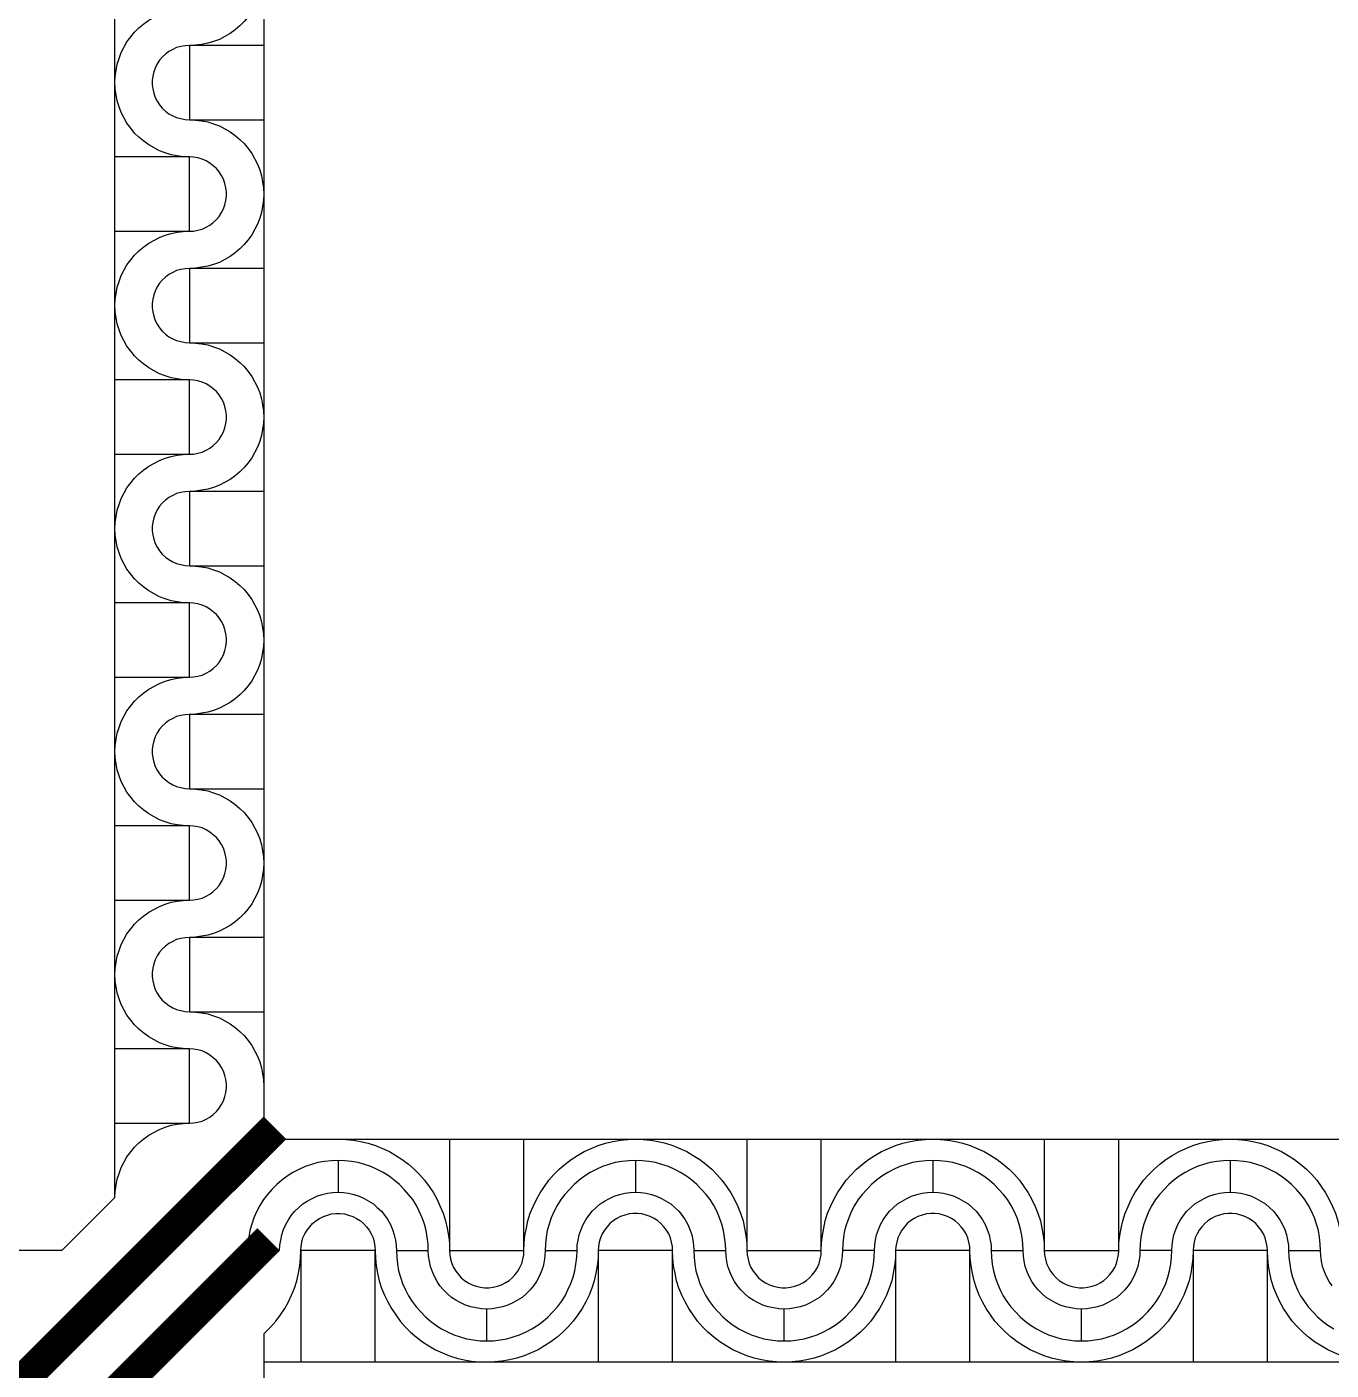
# Model space of a CAD drawing. Extents: x 190.8 to 267.1, y 124 to 174.8.
# Drawn here: x 224.322 to 225.55, y 134.968 to 136.233 of the extents above; entities that cross this region are included whole.
import ezdxf

# ---------------------------------------------------------------- set-up
doc = ezdxf.new("R2010")
doc.units = 0
doc.header["$MEASUREMENT"] = 0

msp = doc.modelspace()

# ---------------------------------------------------------------- linework, layer by layer
for p, q in [((224.5446, 137.2023), (224.5446, 135.1856)), ((224.5446, 135.1856), (226.6713, 135.1856)), ((224.5446, 135.0023), (224.5446, 132.9856))]:
    msp.add_line(p, q)
for points in [[(224.3546, 135.0806), (224.4046, 135.1306), (224.4046, 137.2306), (224.3546, 137.2806)], [(224.5446, 136.2856), (224.5444, 136.2798), (224.5436, 136.2741), (224.5426, 136.2683), (224.5409, 136.2628), (224.5389, 136.2573), (224.5334, 136.2473), (224.5299, 136.2426), (224.5261, 136.2381), (224.5221, 136.2341), (224.5176, 136.2303), (224.5129, 136.2268), (224.5029, 136.2213), (224.4974, 136.2193), (224.4919, 136.2176), (224.4861, 136.2166), (224.4804, 136.2158), (224.4746, 136.2156)], [(224.4046, 136.1806), (224.4049, 136.1863), (224.4056, 136.1921), (224.4066, 136.1978), (224.4084, 136.2033), (224.4104, 136.2088), (224.4159, 136.2188), (224.4194, 136.2236), (224.4231, 136.2281), (224.4271, 136.2321), (224.4316, 136.2358), (224.4364, 136.2393), (224.4464, 136.2448), (224.4519, 136.2468), (224.4574, 136.2486), (224.4631, 136.2496), (224.4689, 136.2503), (224.4746, 136.2506)], [(224.4746, 136.2156), (224.4706, 136.2153), (224.4666, 136.2146), (224.4626, 136.2136), (224.4589, 136.2118), (224.4554, 136.2098), (224.4521, 136.2073), (224.4491, 136.2046), (224.4466, 136.2016), (224.4444, 136.1981), (224.4424, 136.1943), (224.4411, 136.1906), (224.4401, 136.1866), (224.4396, 136.1826), (224.4396, 136.1786), (224.4401, 136.1746), (224.4411, 136.1706), (224.4424, 136.1666), (224.4444, 136.1631), (224.4466, 136.1596), (224.4491, 136.1566), (224.4521, 136.1538), (224.4554, 136.1513), (224.4589, 136.1493), (224.4626, 136.1476), (224.4666, 136.1466), (224.4706, 136.1458), (224.4746, 136.1456)], [(224.5446, 136.2156), (224.4746, 136.2156), (224.4746, 136.1456), (224.5446, 136.1456)], [(224.4746, 136.1106), (224.4689, 136.1108), (224.4631, 136.1116), (224.4574, 136.1126), (224.4519, 136.1143), (224.4464, 136.1163), (224.4364, 136.1218), (224.4316, 136.1253), (224.4271, 136.1291), (224.4231, 136.1331), (224.4194, 136.1376), (224.4159, 136.1423), (224.4104, 136.1523), (224.4084, 136.1578), (224.4066, 136.1633), (224.4056, 136.1691), (224.4049, 136.1748), (224.4046, 136.1806)], [(224.4746, 136.1456), (224.4804, 136.1453), (224.4861, 136.1446), (224.4919, 136.1436), (224.4974, 136.1418), (224.5029, 136.1398), (224.5129, 136.1343), (224.5176, 136.1308), (224.5221, 136.1271), (224.5261, 136.1231), (224.5299, 136.1186), (224.5334, 136.1138), (224.5389, 136.1038), (224.5409, 136.0983), (224.5426, 136.0928), (224.5436, 136.0871), (224.5444, 136.0813), (224.5446, 136.0756)], [(224.4046, 136.0406), (224.4746, 136.0406), (224.4746, 136.1106), (224.4046, 136.1106)], [(224.4746, 136.0406), (224.4786, 136.0408), (224.4826, 136.0416), (224.4866, 136.0426), (224.4904, 136.0443), (224.4939, 136.0463), (224.4971, 136.0488), (224.5001, 136.0516), (224.5026, 136.0546), (224.5049, 136.0581), (224.5069, 136.0618), (224.5081, 136.0656), (224.5091, 136.0696), (224.5096, 136.0736), (224.5096, 136.0776), (224.5091, 136.0816), (224.5081, 136.0856), (224.5069, 136.0896), (224.5049, 136.0931), (224.5026, 136.0966), (224.5001, 136.0996), (224.4971, 136.1023), (224.4939, 136.1048), (224.4904, 136.1068), (224.4866, 136.1086), (224.4826, 136.1096), (224.4786, 136.1103), (224.4746, 136.1106)], [(224.5446, 136.0756), (224.5444, 136.0698), (224.5436, 136.0641), (224.5426, 136.0583), (224.5409, 136.0528), (224.5389, 136.0473), (224.5334, 136.0373), (224.5299, 136.0326), (224.5261, 136.0281), (224.5221, 136.0241), (224.5176, 136.0203), (224.5129, 136.0168), (224.5029, 136.0113), (224.4974, 136.0093), (224.4919, 136.0076), (224.4861, 136.0066), (224.4804, 136.0058), (224.4746, 136.0056)], [(224.4046, 135.9706), (224.4049, 135.9763), (224.4056, 135.9821), (224.4066, 135.9878), (224.4084, 135.9933), (224.4104, 135.9988), (224.4159, 136.0088), (224.4194, 136.0136), (224.4231, 136.0181), (224.4271, 136.0221), (224.4316, 136.0258), (224.4364, 136.0293), (224.4464, 136.0348), (224.4519, 136.0368), (224.4574, 136.0386), (224.4631, 136.0396), (224.4689, 136.0403), (224.4746, 136.0406)], [(224.4746, 136.0056), (224.4706, 136.0053), (224.4666, 136.0046), (224.4626, 136.0036), (224.4589, 136.0018), (224.4554, 135.9998), (224.4521, 135.9973), (224.4491, 135.9946), (224.4466, 135.9916), (224.4444, 135.9881), (224.4424, 135.9843), (224.4411, 135.9806), (224.4401, 135.9766), (224.4396, 135.9726), (224.4396, 135.9686), (224.4401, 135.9646), (224.4411, 135.9606), (224.4424, 135.9566), (224.4444, 135.9531), (224.4466, 135.9496), (224.4491, 135.9466), (224.4521, 135.9438), (224.4554, 135.9413), (224.4589, 135.9393), (224.4626, 135.9376), (224.4666, 135.9366), (224.4706, 135.9358), (224.4746, 135.9356)], [(224.5446, 136.0056), (224.4746, 136.0056), (224.4746, 135.9356), (224.5446, 135.9356)], [(224.4746, 135.9006), (224.4689, 135.9008), (224.4631, 135.9016), (224.4574, 135.9026), (224.4519, 135.9043), (224.4464, 135.9063), (224.4364, 135.9118), (224.4316, 135.9153), (224.4271, 135.9191), (224.4231, 135.9231), (224.4194, 135.9276), (224.4159, 135.9323), (224.4104, 135.9423), (224.4084, 135.9478), (224.4066, 135.9533), (224.4056, 135.9591), (224.4049, 135.9648), (224.4046, 135.9706)], [(224.4746, 135.9356), (224.4804, 135.9353), (224.4861, 135.9346), (224.4919, 135.9336), (224.4974, 135.9318), (224.5029, 135.9298), (224.5129, 135.9243), (224.5176, 135.9208), (224.5221, 135.9171), (224.5261, 135.9131), (224.5299, 135.9086), (224.5334, 135.9038), (224.5389, 135.8938), (224.5409, 135.8883), (224.5426, 135.8828), (224.5436, 135.8771), (224.5444, 135.8713), (224.5446, 135.8656)], [(224.4046, 135.8306), (224.4746, 135.8306), (224.4746, 135.9006), (224.4046, 135.9006)], [(224.4746, 135.8306), (224.4786, 135.8308), (224.4826, 135.8316), (224.4866, 135.8326), (224.4904, 135.8343), (224.4939, 135.8363), (224.4971, 135.8388), (224.5001, 135.8416), (224.5026, 135.8446), (224.5049, 135.8481), (224.5069, 135.8518), (224.5081, 135.8556), (224.5091, 135.8596), (224.5096, 135.8636), (224.5096, 135.8676), (224.5091, 135.8716), (224.5081, 135.8756), (224.5069, 135.8796), (224.5049, 135.8831), (224.5026, 135.8866), (224.5001, 135.8896), (224.4971, 135.8923), (224.4939, 135.8948), (224.4904, 135.8968), (224.4866, 135.8986), (224.4826, 135.8996), (224.4786, 135.9003), (224.4746, 135.9006)], [(224.5446, 135.8656), (224.5444, 135.8598), (224.5436, 135.8541), (224.5426, 135.8483), (224.5409, 135.8428), (224.5389, 135.8373), (224.5334, 135.8273), (224.5299, 135.8226), (224.5261, 135.8181), (224.5221, 135.8141), (224.5176, 135.8103), (224.5129, 135.8068), (224.5029, 135.8013), (224.4974, 135.7993), (224.4919, 135.7976), (224.4861, 135.7966), (224.4804, 135.7958), (224.4746, 135.7956)], [(224.4046, 135.7606), (224.4049, 135.7663), (224.4056, 135.7721), (224.4066, 135.7778), (224.4084, 135.7833), (224.4104, 135.7888), (224.4159, 135.7988), (224.4194, 135.8036), (224.4231, 135.8081), (224.4271, 135.8121), (224.4316, 135.8158), (224.4364, 135.8193), (224.4464, 135.8248), (224.4519, 135.8268), (224.4574, 135.8286), (224.4631, 135.8296), (224.4689, 135.8303), (224.4746, 135.8306)], [(224.4746, 135.7956), (224.4706, 135.7953), (224.4666, 135.7946), (224.4626, 135.7936), (224.4589, 135.7918), (224.4554, 135.7898), (224.4521, 135.7873), (224.4491, 135.7846), (224.4466, 135.7816), (224.4444, 135.7781), (224.4424, 135.7743), (224.4411, 135.7706), (224.4401, 135.7666), (224.4396, 135.7626), (224.4396, 135.7586), (224.4401, 135.7546), (224.4411, 135.7506), (224.4424, 135.7466), (224.4444, 135.7431), (224.4466, 135.7396), (224.4491, 135.7366), (224.4521, 135.7338), (224.4554, 135.7313), (224.4589, 135.7293), (224.4626, 135.7276), (224.4666, 135.7266), (224.4706, 135.7258), (224.4746, 135.7256)], [(224.5446, 135.7956), (224.4746, 135.7956), (224.4746, 135.7256), (224.5446, 135.7256)], [(224.4746, 135.6906), (224.4689, 135.6908), (224.4631, 135.6916), (224.4574, 135.6926), (224.4519, 135.6943), (224.4464, 135.6963), (224.4364, 135.7018), (224.4316, 135.7053), (224.4271, 135.7091), (224.4231, 135.7131), (224.4194, 135.7176), (224.4159, 135.7223), (224.4104, 135.7323), (224.4084, 135.7378), (224.4066, 135.7433), (224.4056, 135.7491), (224.4049, 135.7548), (224.4046, 135.7606)], [(224.4746, 135.7256), (224.4804, 135.7253), (224.4861, 135.7246), (224.4919, 135.7236), (224.4974, 135.7218), (224.5029, 135.7198), (224.5129, 135.7143), (224.5176, 135.7108), (224.5221, 135.7071), (224.5261, 135.7031), (224.5299, 135.6986), (224.5334, 135.6938), (224.5389, 135.6838), (224.5409, 135.6783), (224.5426, 135.6728), (224.5436, 135.6671), (224.5444, 135.6613), (224.5446, 135.6556)], [(224.4046, 135.6206), (224.4746, 135.6206), (224.4746, 135.6906), (224.4046, 135.6906)], [(224.4746, 135.6206), (224.4786, 135.6208), (224.4826, 135.6216), (224.4866, 135.6226), (224.4904, 135.6243), (224.4939, 135.6263), (224.4971, 135.6288), (224.5001, 135.6316), (224.5026, 135.6346), (224.5049, 135.6381), (224.5069, 135.6418), (224.5081, 135.6456), (224.5091, 135.6496), (224.5096, 135.6536), (224.5096, 135.6576), (224.5091, 135.6616), (224.5081, 135.6656), (224.5069, 135.6696), (224.5049, 135.6731), (224.5026, 135.6766), (224.5001, 135.6796), (224.4971, 135.6823), (224.4939, 135.6848), (224.4904, 135.6868), (224.4866, 135.6886), (224.4826, 135.6896), (224.4786, 135.6903), (224.4746, 135.6906)], [(224.5446, 135.6556), (224.5444, 135.6498), (224.5436, 135.6441), (224.5426, 135.6383), (224.5409, 135.6328), (224.5389, 135.6273), (224.5334, 135.6173), (224.5299, 135.6126), (224.5261, 135.6081), (224.5221, 135.6041), (224.5176, 135.6003), (224.5129, 135.5968), (224.5029, 135.5913), (224.4974, 135.5893), (224.4919, 135.5876), (224.4861, 135.5866), (224.4804, 135.5858), (224.4746, 135.5856)], [(224.4046, 135.5506), (224.4049, 135.5563), (224.4056, 135.5621), (224.4066, 135.5678), (224.4084, 135.5733), (224.4104, 135.5788), (224.4159, 135.5888), (224.4194, 135.5936), (224.4231, 135.5981), (224.4271, 135.6021), (224.4316, 135.6058), (224.4364, 135.6093), (224.4464, 135.6148), (224.4519, 135.6168), (224.4574, 135.6186), (224.4631, 135.6196), (224.4689, 135.6203), (224.4746, 135.6206)], [(224.4746, 135.5856), (224.4706, 135.5853), (224.4666, 135.5846), (224.4626, 135.5836), (224.4589, 135.5818), (224.4554, 135.5798), (224.4521, 135.5773), (224.4491, 135.5746), (224.4466, 135.5716), (224.4444, 135.5681), (224.4424, 135.5643), (224.4411, 135.5606), (224.4401, 135.5566), (224.4396, 135.5526), (224.4396, 135.5486), (224.4401, 135.5446), (224.4411, 135.5406), (224.4424, 135.5366), (224.4444, 135.5331), (224.4466, 135.5296), (224.4491, 135.5266), (224.4521, 135.5238), (224.4554, 135.5213), (224.4589, 135.5193), (224.4626, 135.5176), (224.4666, 135.5166), (224.4706, 135.5158), (224.4746, 135.5156)], [(224.5446, 135.5856), (224.4746, 135.5856), (224.4746, 135.5156), (224.5446, 135.5156)], [(224.4746, 135.4806), (224.4689, 135.4808), (224.4631, 135.4816), (224.4574, 135.4826), (224.4519, 135.4843), (224.4464, 135.4863), (224.4364, 135.4918), (224.4316, 135.4953), (224.4271, 135.4991), (224.4231, 135.5031), (224.4194, 135.5076), (224.4159, 135.5123), (224.4104, 135.5223), (224.4084, 135.5278), (224.4066, 135.5333), (224.4056, 135.5391), (224.4049, 135.5448), (224.4046, 135.5506)], [(224.4746, 135.5156), (224.4804, 135.5153), (224.4861, 135.5146), (224.4919, 135.5136), (224.4974, 135.5118), (224.5029, 135.5098), (224.5129, 135.5043), (224.5176, 135.5008), (224.5221, 135.4971), (224.5261, 135.4931), (224.5299, 135.4886), (224.5334, 135.4838), (224.5389, 135.4738), (224.5409, 135.4683), (224.5426, 135.4628), (224.5436, 135.4571), (224.5444, 135.4513), (224.5446, 135.4456)], [(224.4046, 135.4106), (224.4746, 135.4106), (224.4746, 135.4806), (224.4046, 135.4806)], [(224.4746, 135.4106), (224.4786, 135.4108), (224.4826, 135.4116), (224.4866, 135.4126), (224.4904, 135.4143), (224.4939, 135.4163), (224.4971, 135.4188), (224.5001, 135.4216), (224.5026, 135.4246), (224.5049, 135.4281), (224.5069, 135.4318), (224.5081, 135.4356), (224.5091, 135.4396), (224.5096, 135.4436), (224.5096, 135.4476), (224.5091, 135.4516), (224.5081, 135.4556), (224.5069, 135.4596), (224.5049, 135.4631), (224.5026, 135.4666), (224.5001, 135.4696), (224.4971, 135.4723), (224.4939, 135.4748), (224.4904, 135.4768), (224.4866, 135.4786), (224.4826, 135.4796), (224.4786, 135.4803), (224.4746, 135.4806)], [(224.5446, 135.4456), (224.5444, 135.4398), (224.5436, 135.4341), (224.5426, 135.4283), (224.5409, 135.4228), (224.5389, 135.4173), (224.5334, 135.4073), (224.5299, 135.4026), (224.5261, 135.3981), (224.5221, 135.3941), (224.5176, 135.3903), (224.5129, 135.3868), (224.5029, 135.3813), (224.4974, 135.3793), (224.4919, 135.3776), (224.4861, 135.3766), (224.4804, 135.3758), (224.4746, 135.3756)], [(224.4046, 135.3406), (224.4049, 135.3463), (224.4056, 135.3521), (224.4066, 135.3578), (224.4084, 135.3633), (224.4104, 135.3688), (224.4159, 135.3788), (224.4194, 135.3836), (224.4231, 135.3881), (224.4271, 135.3921), (224.4316, 135.3958), (224.4364, 135.3993), (224.4464, 135.4048), (224.4519, 135.4068), (224.4574, 135.4086), (224.4631, 135.4096), (224.4689, 135.4103), (224.4746, 135.4106)], [(224.4746, 135.3756), (224.4706, 135.3753), (224.4666, 135.3746), (224.4626, 135.3736), (224.4589, 135.3718), (224.4554, 135.3698), (224.4521, 135.3673), (224.4491, 135.3646), (224.4466, 135.3616), (224.4444, 135.3581), (224.4424, 135.3543), (224.4411, 135.3506), (224.4401, 135.3466), (224.4396, 135.3426), (224.4396, 135.3386), (224.4401, 135.3346), (224.4411, 135.3306), (224.4424, 135.3266), (224.4444, 135.3231), (224.4466, 135.3196), (224.4491, 135.3166), (224.4521, 135.3138), (224.4554, 135.3113), (224.4589, 135.3093), (224.4626, 135.3076), (224.4666, 135.3066), (224.4706, 135.3058), (224.4746, 135.3056)], [(224.5446, 135.3756), (224.4746, 135.3756), (224.4746, 135.3056), (224.5446, 135.3056)], [(224.4746, 135.2706), (224.4689, 135.2708), (224.4631, 135.2716), (224.4574, 135.2726), (224.4519, 135.2743), (224.4464, 135.2763), (224.4364, 135.2818), (224.4316, 135.2853), (224.4271, 135.2891), (224.4231, 135.2931), (224.4194, 135.2976), (224.4159, 135.3023), (224.4104, 135.3123), (224.4084, 135.3178), (224.4066, 135.3233), (224.4056, 135.3291), (224.4049, 135.3348), (224.4046, 135.3406)], [(224.4746, 135.3056), (224.4804, 135.3053), (224.4861, 135.3046), (224.4919, 135.3036), (224.4974, 135.3018), (224.5029, 135.2998), (224.5129, 135.2943), (224.5176, 135.2908), (224.5221, 135.2871), (224.5261, 135.2831), (224.5299, 135.2786), (224.5334, 135.2738), (224.5389, 135.2638), (224.5409, 135.2583), (224.5426, 135.2528), (224.5436, 135.2471), (224.5444, 135.2413), (224.5446, 135.2356)], [(224.4046, 135.2006), (224.4746, 135.2006), (224.4746, 135.2706), (224.4046, 135.2706)], [(224.4746, 135.2006), (224.4786, 135.2008), (224.4826, 135.2016), (224.4866, 135.2026), (224.4904, 135.2043), (224.4939, 135.2063), (224.4971, 135.2088), (224.5001, 135.2116), (224.5026, 135.2146), (224.5049, 135.2181), (224.5069, 135.2218), (224.5081, 135.2256), (224.5091, 135.2296), (224.5096, 135.2336), (224.5096, 135.2376), (224.5091, 135.2416), (224.5081, 135.2456), (224.5069, 135.2496), (224.5049, 135.2531), (224.5026, 135.2566), (224.5001, 135.2596), (224.4971, 135.2623), (224.4939, 135.2648), (224.4904, 135.2668), (224.4866, 135.2686), (224.4826, 135.2696), (224.4786, 135.2703), (224.4746, 135.2706)], [(224.4046, 135.1306), (224.4049, 135.1363), (224.4056, 135.1421), (224.4066, 135.1478), (224.4084, 135.1533), (224.4104, 135.1588), (224.4159, 135.1688), (224.4194, 135.1736), (224.4231, 135.1781), (224.4271, 135.1821), (224.4316, 135.1858), (224.4364, 135.1893), (224.4464, 135.1948), (224.4519, 135.1968), (224.4574, 135.1986), (224.4631, 135.1996), (224.4689, 135.2003), (224.4746, 135.2006)], [(224.6146, 135.1856), (224.6219, 135.1853), (224.6289, 135.1846), (224.6359, 135.1833), (224.6429, 135.1818), (224.6499, 135.1796), (224.6564, 135.1768), (224.6629, 135.1738), (224.6691, 135.1703), (224.6751, 135.1663), (224.6809, 135.1621), (224.6864, 135.1573), (224.6914, 135.1523), (224.6961, 135.1468), (224.7004, 135.1411), (224.7044, 135.1351), (224.7079, 135.1288), (224.7109, 135.1223), (224.7136, 135.1158), (224.7159, 135.1088), (224.7174, 135.1018), (224.7186, 135.0948), (224.7194, 135.0878), (224.7196, 135.0806)], [(224.7196, 135.1856), (224.7196, 135.0806), (224.7896, 135.0806), (224.7896, 135.1856)], [(224.7896, 135.0806), (224.7899, 135.0878), (224.7906, 135.0948), (224.7919, 135.1018), (224.7934, 135.1088), (224.7956, 135.1158), (224.7984, 135.1223), (224.8014, 135.1288), (224.8049, 135.1351), (224.8089, 135.1411), (224.8131, 135.1468), (224.8179, 135.1523), (224.8229, 135.1573), (224.8284, 135.1621), (224.8341, 135.1663), (224.8401, 135.1703), (224.8464, 135.1738), (224.8529, 135.1768), (224.8594, 135.1796), (224.8664, 135.1818), (224.8734, 135.1833), (224.8804, 135.1846), (224.8874, 135.1853), (224.8946, 135.1856)], [(224.8946, 135.1856), (224.9019, 135.1853), (224.9089, 135.1846), (224.9159, 135.1833), (224.9229, 135.1818), (224.9299, 135.1796), (224.9364, 135.1768), (224.9429, 135.1738), (224.9491, 135.1703), (224.9551, 135.1663), (224.9609, 135.1621), (224.9664, 135.1573), (224.9714, 135.1523), (224.9761, 135.1468), (224.9804, 135.1411), (224.9844, 135.1351), (224.9879, 135.1288), (224.9909, 135.1223), (224.9936, 135.1158), (224.9959, 135.1088), (224.9974, 135.1018), (224.9986, 135.0948), (224.9994, 135.0878), (224.9996, 135.0806)], [(224.9996, 135.1856), (224.9996, 135.0806), (225.0696, 135.0806), (225.0696, 135.1856)], [(225.0696, 135.0806), (225.0699, 135.0878), (225.0706, 135.0948), (225.0719, 135.1018), (225.0734, 135.1088), (225.0756, 135.1158), (225.0784, 135.1223), (225.0814, 135.1288), (225.0849, 135.1351), (225.0889, 135.1411), (225.0931, 135.1468), (225.0979, 135.1523), (225.1029, 135.1573), (225.1084, 135.1621), (225.1141, 135.1663), (225.1201, 135.1703), (225.1264, 135.1738), (225.1329, 135.1768), (225.1394, 135.1796), (225.1464, 135.1818), (225.1534, 135.1833), (225.1604, 135.1846), (225.1674, 135.1853), (225.1746, 135.1856)], [(225.1746, 135.1856), (225.1819, 135.1853), (225.1889, 135.1846), (225.1959, 135.1833), (225.2029, 135.1818), (225.2099, 135.1796), (225.2164, 135.1768), (225.2229, 135.1738), (225.2291, 135.1703), (225.2351, 135.1663), (225.2409, 135.1621), (225.2464, 135.1573), (225.2514, 135.1523), (225.2561, 135.1468), (225.2604, 135.1411), (225.2644, 135.1351), (225.2679, 135.1288), (225.2709, 135.1223), (225.2736, 135.1158), (225.2759, 135.1088), (225.2774, 135.1018), (225.2786, 135.0948), (225.2794, 135.0878), (225.2796, 135.0806)], [(225.2796, 135.1856), (225.2796, 135.0806), (225.3496, 135.0806), (225.3496, 135.1856)], [(225.3496, 135.0806), (225.3499, 135.0878), (225.3506, 135.0948), (225.3519, 135.1018), (225.3534, 135.1088), (225.3556, 135.1158), (225.3584, 135.1223), (225.3614, 135.1288), (225.3649, 135.1351), (225.3689, 135.1411), (225.3731, 135.1468), (225.3779, 135.1523), (225.3829, 135.1573), (225.3884, 135.1621), (225.3941, 135.1663), (225.4001, 135.1703), (225.4064, 135.1738), (225.4129, 135.1768), (225.4194, 135.1796), (225.4264, 135.1818), (225.4334, 135.1833), (225.4404, 135.1846), (225.4474, 135.1853), (225.4546, 135.1856)], [(225.4546, 135.1856), (225.4619, 135.1853), (225.4689, 135.1846), (225.4759, 135.1833), (225.4829, 135.1818), (225.4899, 135.1796), (225.4964, 135.1768), (225.5029, 135.1738), (225.5091, 135.1703), (225.5151, 135.1663), (225.5209, 135.1621), (225.5264, 135.1573), (225.5314, 135.1523), (225.5361, 135.1468), (225.5404, 135.1411), (225.5444, 135.1351), (225.5479, 135.1288), (225.5509, 135.1223), (225.5536, 135.1158), (225.5559, 135.1088), (225.5574, 135.1018), (225.5586, 135.0948), (225.5594, 135.0878), (225.5596, 135.0806)], [(224.6146, 135.1656), (224.6084, 135.1653), (224.6019, 135.1646), (224.5956, 135.1636), (224.5896, 135.1618), (224.5836, 135.1598), (224.5776, 135.1571), (224.5721, 135.1543), (224.5666, 135.1508), (224.5616, 135.1471), (224.5569, 135.1428), (224.5524, 135.1383), (224.5481, 135.1336), (224.5444, 135.1286), (224.5409, 135.1231), (224.5381, 135.1176), (224.5354, 135.1116), (224.5334, 135.1056), (224.5316, 135.0996), (224.5306, 135.0933), (224.5299, 135.0868), (224.5296, 135.0806), (224.5596, 135.0806), (224.5599, 135.0856), (224.5606, 135.0906), (224.5616, 135.0956), (224.5634, 135.1006), (224.5654, 135.1051), (224.5679, 135.1096), (224.5706, 135.1138), (224.5739, 135.1176), (224.5776, 135.1213), (224.5814, 135.1246), (224.5856, 135.1273), (224.5901, 135.1298), (224.5946, 135.1318), (224.5996, 135.1336), (224.6046, 135.1346), (224.6096, 135.1353), (224.6146, 135.1356)], [(224.8946, 135.1656), (224.8884, 135.1653), (224.8819, 135.1646), (224.8756, 135.1636), (224.8696, 135.1618), (224.8636, 135.1598), (224.8576, 135.1571), (224.8521, 135.1543), (224.8466, 135.1508), (224.8416, 135.1471), (224.8369, 135.1428), (224.8324, 135.1383), (224.8281, 135.1336), (224.8244, 135.1286), (224.8209, 135.1231), (224.8181, 135.1176), (224.8154, 135.1116), (224.8134, 135.1056), (224.8116, 135.0996), (224.8106, 135.0933), (224.8099, 135.0868), (224.8096, 135.0806), (224.8396, 135.0806), (224.8399, 135.0856), (224.8406, 135.0906), (224.8416, 135.0956), (224.8434, 135.1006), (224.8454, 135.1051), (224.8479, 135.1096), (224.8506, 135.1138), (224.8539, 135.1176), (224.8576, 135.1213), (224.8614, 135.1246), (224.8656, 135.1273), (224.8701, 135.1298), (224.8746, 135.1318), (224.8796, 135.1336), (224.8846, 135.1346), (224.8896, 135.1353), (224.8946, 135.1356)], [(225.1746, 135.1656), (225.1684, 135.1653), (225.1619, 135.1646), (225.1556, 135.1636), (225.1496, 135.1618), (225.1436, 135.1598), (225.1376, 135.1571), (225.1321, 135.1543), (225.1266, 135.1508), (225.1216, 135.1471), (225.1169, 135.1428), (225.1124, 135.1383), (225.1081, 135.1336), (225.1044, 135.1286), (225.1009, 135.1231), (225.0981, 135.1176), (225.0954, 135.1116), (225.0934, 135.1056), (225.0916, 135.0996), (225.0906, 135.0933), (225.0899, 135.0868), (225.0896, 135.0806)], [(225.4546, 135.1656), (225.4484, 135.1653), (225.4419, 135.1646), (225.4356, 135.1636), (225.4296, 135.1618), (225.4236, 135.1598), (225.4176, 135.1571), (225.4121, 135.1543), (225.4066, 135.1508), (225.4016, 135.1471), (225.3969, 135.1428), (225.3924, 135.1383), (225.3881, 135.1336), (225.3844, 135.1286), (225.3809, 135.1231), (225.3781, 135.1176), (225.3754, 135.1116), (225.3734, 135.1056), (225.3716, 135.0996), (225.3706, 135.0933), (225.3699, 135.0868), (225.3696, 135.0806)], [(225.1196, 135.0806), (225.1199, 135.0856), (225.1206, 135.0906), (225.1216, 135.0956), (225.1234, 135.1006), (225.1254, 135.1051), (225.1279, 135.1096), (225.1306, 135.1138), (225.1339, 135.1176), (225.1376, 135.1213), (225.1414, 135.1246), (225.1456, 135.1273), (225.1501, 135.1298), (225.1546, 135.1318), (225.1596, 135.1336), (225.1646, 135.1346), (225.1696, 135.1353), (225.1746, 135.1356)], [(225.3996, 135.0806), (225.3999, 135.0856), (225.4006, 135.0906), (225.4016, 135.0956), (225.4034, 135.1006), (225.4054, 135.1051), (225.4079, 135.1096), (225.4106, 135.1138), (225.4139, 135.1176), (225.4176, 135.1213), (225.4214, 135.1246), (225.4256, 135.1273), (225.4301, 135.1298), (225.4346, 135.1318), (225.4396, 135.1336), (225.4446, 135.1346), (225.4496, 135.1353), (225.4546, 135.1356)], [(224.5796, 135.0806), (224.5799, 135.0846), (224.5806, 135.0886), (224.5816, 135.0926), (224.5834, 135.0963), (224.5854, 135.0998), (224.5879, 135.1031), (224.5906, 135.1061), (224.5936, 135.1086), (224.5971, 135.1108), (224.6009, 135.1128), (224.6046, 135.1141), (224.6086, 135.1151), (224.6126, 135.1156), (224.6166, 135.1156), (224.6206, 135.1151), (224.6246, 135.1141), (224.6286, 135.1128), (224.6321, 135.1108), (224.6356, 135.1086), (224.6386, 135.1061), (224.6414, 135.1031), (224.6439, 135.0998), (224.6459, 135.0963), (224.6476, 135.0926), (224.6486, 135.0886), (224.6494, 135.0846), (224.6496, 135.0806)], [(224.9296, 135.0806), (224.9294, 135.0846), (224.9286, 135.0886), (224.9276, 135.0926), (224.9259, 135.0963), (224.9239, 135.0998), (224.9214, 135.1031), (224.9186, 135.1061), (224.9156, 135.1086), (224.9121, 135.1108), (224.9084, 135.1128), (224.9046, 135.1141), (224.9006, 135.1151), (224.8966, 135.1156), (224.8926, 135.1156), (224.8886, 135.1151), (224.8846, 135.1141), (224.8806, 135.1128), (224.8771, 135.1108), (224.8736, 135.1086), (224.8706, 135.1061), (224.8679, 135.1031), (224.8654, 135.0998), (224.8634, 135.0963), (224.8616, 135.0926), (224.8606, 135.0886), (224.8599, 135.0846), (224.8596, 135.0806)], [(225.2096, 135.0806), (225.2094, 135.0846), (225.2086, 135.0886), (225.2076, 135.0926), (225.2059, 135.0963), (225.2039, 135.0998), (225.2014, 135.1031), (225.1986, 135.1061), (225.1956, 135.1086), (225.1921, 135.1108), (225.1884, 135.1128), (225.1846, 135.1141), (225.1806, 135.1151), (225.1766, 135.1156), (225.1726, 135.1156), (225.1686, 135.1151), (225.1646, 135.1141), (225.1606, 135.1128), (225.1571, 135.1108), (225.1536, 135.1086), (225.1506, 135.1061), (225.1479, 135.1031), (225.1454, 135.0998), (225.1434, 135.0963), (225.1416, 135.0926), (225.1406, 135.0886), (225.1399, 135.0846), (225.1396, 135.0806)], [(225.4896, 135.0806), (225.4894, 135.0846), (225.4886, 135.0886), (225.4876, 135.0926), (225.4859, 135.0963), (225.4839, 135.0998), (225.4814, 135.1031), (225.4786, 135.1061), (225.4756, 135.1086), (225.4721, 135.1108), (225.4684, 135.1128), (225.4646, 135.1141), (225.4606, 135.1151), (225.4566, 135.1156), (225.4526, 135.1156), (225.4486, 135.1151), (225.4446, 135.1141), (225.4406, 135.1128), (225.4371, 135.1108), (225.4336, 135.1086), (225.4306, 135.1061), (225.4279, 135.1031), (225.4254, 135.0998), (225.4234, 135.0963), (225.4216, 135.0926), (225.4206, 135.0886), (225.4199, 135.0846), (225.4196, 135.0806)], [(224.3546, 135.0806), (222.2779, 135.0806), (222.2776, 135.0808), (222.2729, 135.0843), (222.2629, 135.0898), (222.2574, 135.0918), (222.2519, 135.0936), (222.2461, 135.0946), (222.2404, 135.0953), (222.2346, 135.0956)], [(224.5446, 135.0023), (224.5464, 135.0038), (224.5514, 135.0088), (224.5561, 135.0143), (224.5604, 135.0201), (224.5644, 135.0261), (224.5679, 135.0323), (224.5709, 135.0388), (224.5736, 135.0453), (224.5759, 135.0523), (224.5774, 135.0593), (224.5786, 135.0663), (224.5794, 135.0733), (224.5796, 135.0806)], [(224.6496, 134.9756), (224.6496, 135.0806), (224.5796, 135.0806), (224.5796, 134.9756)], [(224.6496, 135.0806), (224.6499, 135.0733), (224.6506, 135.0663), (224.6519, 135.0593), (224.6534, 135.0523), (224.6556, 135.0453), (224.6584, 135.0388), (224.6614, 135.0323), (224.6649, 135.0261), (224.6689, 135.0201), (224.6731, 135.0143), (224.6779, 135.0088), (224.6829, 135.0038), (224.6884, 134.9991), (224.6941, 134.9948), (224.7001, 134.9908), (224.7064, 134.9873), (224.7129, 134.9843), (224.7194, 134.9816), (224.7264, 134.9793), (224.7334, 134.9778), (224.7404, 134.9766), (224.7474, 134.9758), (224.7546, 134.9756)], [(224.6696, 135.0806), (224.6699, 135.0743), (224.6706, 135.0678), (224.6716, 135.0616), (224.6734, 135.0556), (224.6754, 135.0496), (224.6781, 135.0436), (224.6809, 135.0381), (224.6844, 135.0326), (224.6881, 135.0276), (224.6924, 135.0228), (224.6969, 135.0183), (224.7016, 135.0141), (224.7066, 135.0103), (224.7121, 135.0068), (224.7176, 135.0041), (224.7236, 135.0013), (224.7296, 134.9993), (224.7356, 134.9976), (224.7419, 134.9966), (224.7484, 134.9958), (224.7546, 134.9956), (224.7546, 135.0256), (224.7496, 135.0258), (224.7446, 135.0266), (224.7396, 135.0276), (224.7346, 135.0293), (224.7301, 135.0313), (224.7256, 135.0338), (224.7214, 135.0366), (224.7176, 135.0398), (224.7139, 135.0436), (224.7106, 135.0473), (224.7079, 135.0516), (224.7054, 135.0561), (224.7034, 135.0606), (224.7016, 135.0656), (224.7006, 135.0706), (224.6999, 135.0756), (224.6996, 135.0806)], [(224.7196, 135.0806), (224.7199, 135.0766), (224.7206, 135.0726), (224.7216, 135.0686), (224.7234, 135.0648), (224.7254, 135.0613), (224.7279, 135.0581), (224.7306, 135.0551), (224.7336, 135.0526), (224.7371, 135.0503), (224.7409, 135.0483), (224.7446, 135.0471), (224.7486, 135.0461), (224.7526, 135.0456), (224.7566, 135.0456), (224.7606, 135.0461), (224.7646, 135.0471), (224.7686, 135.0483), (224.7721, 135.0503), (224.7756, 135.0526), (224.7786, 135.0551), (224.7814, 135.0581), (224.7839, 135.0613), (224.7859, 135.0648), (224.7876, 135.0686), (224.7886, 135.0726), (224.7894, 135.0766), (224.7896, 135.0806)], [(224.8096, 135.0806), (224.8094, 135.0756), (224.8086, 135.0706), (224.8076, 135.0656), (224.8059, 135.0606), (224.8039, 135.0561), (224.8014, 135.0516), (224.7986, 135.0473), (224.7954, 135.0436), (224.7916, 135.0398), (224.7879, 135.0366), (224.7836, 135.0338), (224.7791, 135.0313), (224.7746, 135.0293), (224.7696, 135.0276), (224.7646, 135.0266), (224.7596, 135.0258), (224.7546, 135.0256)], [(224.8596, 135.0806), (224.8594, 135.0733), (224.8586, 135.0663), (224.8574, 135.0593), (224.8559, 135.0523), (224.8536, 135.0453), (224.8509, 135.0388), (224.8479, 135.0323), (224.8444, 135.0261), (224.8404, 135.0201), (224.8361, 135.0143), (224.8314, 135.0088), (224.8264, 135.0038), (224.8209, 134.9991), (224.8151, 134.9948), (224.8091, 134.9908), (224.8029, 134.9873), (224.7964, 134.9843), (224.7899, 134.9816), (224.7829, 134.9793), (224.7759, 134.9778), (224.7689, 134.9766), (224.7619, 134.9758), (224.7546, 134.9756)], [(224.7546, 134.9956), (224.7609, 134.9958), (224.7674, 134.9966), (224.7736, 134.9976), (224.7796, 134.9993), (224.7856, 135.0013), (224.7916, 135.0041), (224.7971, 135.0068), (224.8026, 135.0103), (224.8076, 135.0141), (224.8124, 135.0183), (224.8169, 135.0228), (224.8211, 135.0276), (224.8249, 135.0326), (224.8284, 135.0381), (224.8311, 135.0436), (224.8339, 135.0496), (224.8359, 135.0556), (224.8376, 135.0616), (224.8386, 135.0678), (224.8394, 135.0743), (224.8396, 135.0806)], [(224.9296, 134.9756), (224.9296, 135.0806), (224.8596, 135.0806), (224.8596, 134.9756)], [(225.0346, 134.9756), (225.0274, 134.9758), (225.0204, 134.9766), (225.0134, 134.9778), (225.0064, 134.9793), (224.9994, 134.9816), (224.9929, 134.9843), (224.9864, 134.9873), (224.9801, 134.9908), (224.9741, 134.9948), (224.9684, 134.9991), (224.9629, 135.0038), (224.9579, 135.0088), (224.9531, 135.0143), (224.9489, 135.0201), (224.9449, 135.0261), (224.9414, 135.0323), (224.9384, 135.0388), (224.9356, 135.0453), (224.9334, 135.0523), (224.9319, 135.0593), (224.9306, 135.0663), (224.9299, 135.0733), (224.9296, 135.0806)], [(224.9496, 135.0806), (224.9499, 135.0743), (224.9506, 135.0678), (224.9516, 135.0616), (224.9534, 135.0556), (224.9554, 135.0496), (224.9581, 135.0436), (224.9609, 135.0381), (224.9644, 135.0326), (224.9681, 135.0276), (224.9724, 135.0228), (224.9769, 135.0183), (224.9816, 135.0141), (224.9866, 135.0103), (224.9921, 135.0068), (224.9976, 135.0041), (225.0036, 135.0013), (225.0096, 134.9993), (225.0156, 134.9976), (225.0219, 134.9966), (225.0284, 134.9958), (225.0346, 134.9956), (225.0346, 135.0256), (225.0296, 135.0258), (225.0246, 135.0266), (225.0196, 135.0276), (225.0146, 135.0293), (225.0101, 135.0313), (225.0056, 135.0338), (225.0014, 135.0366), (224.9976, 135.0398), (224.9939, 135.0436), (224.9906, 135.0473), (224.9879, 135.0516), (224.9854, 135.0561), (224.9834, 135.0606), (224.9816, 135.0656), (224.9806, 135.0706), (224.9799, 135.0756), (224.9796, 135.0806)], [(224.9996, 135.0806), (224.9999, 135.0766), (225.0006, 135.0726), (225.0016, 135.0686), (225.0034, 135.0648), (225.0054, 135.0613), (225.0079, 135.0581), (225.0106, 135.0551), (225.0136, 135.0526), (225.0171, 135.0503), (225.0209, 135.0483), (225.0246, 135.0471), (225.0286, 135.0461), (225.0326, 135.0456), (225.0366, 135.0456), (225.0406, 135.0461), (225.0446, 135.0471), (225.0486, 135.0483), (225.0521, 135.0503), (225.0556, 135.0526), (225.0586, 135.0551), (225.0614, 135.0581), (225.0639, 135.0613), (225.0659, 135.0648), (225.0676, 135.0686), (225.0686, 135.0726), (225.0694, 135.0766), (225.0696, 135.0806)], [(225.0346, 134.9956), (225.0409, 134.9958), (225.0474, 134.9966), (225.0536, 134.9976), (225.0596, 134.9993), (225.0656, 135.0013), (225.0716, 135.0041), (225.0771, 135.0068), (225.0826, 135.0103), (225.0876, 135.0141), (225.0924, 135.0183), (225.0969, 135.0228), (225.1011, 135.0276), (225.1049, 135.0326), (225.1084, 135.0381), (225.1111, 135.0436), (225.1139, 135.0496), (225.1159, 135.0556), (225.1176, 135.0616), (225.1186, 135.0678), (225.1194, 135.0743), (225.1196, 135.0806), (225.0896, 135.0806), (225.0894, 135.0756), (225.0886, 135.0706), (225.0876, 135.0656), (225.0859, 135.0606), (225.0839, 135.0561), (225.0814, 135.0516), (225.0786, 135.0473), (225.0754, 135.0436), (225.0716, 135.0398), (225.0679, 135.0366), (225.0636, 135.0338), (225.0591, 135.0313), (225.0546, 135.0293), (225.0496, 135.0276), (225.0446, 135.0266), (225.0396, 135.0258), (225.0346, 135.0256)], [(225.1396, 135.0806), (225.1394, 135.0733), (225.1386, 135.0663), (225.1374, 135.0593), (225.1359, 135.0523), (225.1336, 135.0453), (225.1309, 135.0388), (225.1279, 135.0323), (225.1244, 135.0261), (225.1204, 135.0201), (225.1161, 135.0143), (225.1114, 135.0088), (225.1064, 135.0038), (225.1009, 134.9991), (225.0951, 134.9948), (225.0891, 134.9908), (225.0829, 134.9873), (225.0764, 134.9843), (225.0699, 134.9816), (225.0629, 134.9793), (225.0559, 134.9778), (225.0489, 134.9766), (225.0419, 134.9758), (225.0346, 134.9756)], [(225.2096, 134.9756), (225.2096, 135.0806), (225.1396, 135.0806), (225.1396, 134.9756)], [(225.3146, 134.9756), (225.3074, 134.9758), (225.3004, 134.9766), (225.2934, 134.9778), (225.2864, 134.9793), (225.2794, 134.9816), (225.2729, 134.9843), (225.2664, 134.9873), (225.2601, 134.9908), (225.2541, 134.9948), (225.2484, 134.9991), (225.2429, 135.0038), (225.2379, 135.0088), (225.2331, 135.0143), (225.2289, 135.0201), (225.2249, 135.0261), (225.2214, 135.0323), (225.2184, 135.0388), (225.2156, 135.0453), (225.2134, 135.0523), (225.2119, 135.0593), (225.2106, 135.0663), (225.2099, 135.0733), (225.2096, 135.0806)], [(225.2296, 135.0806), (225.2299, 135.0743), (225.2306, 135.0678), (225.2316, 135.0616), (225.2334, 135.0556), (225.2354, 135.0496), (225.2381, 135.0436), (225.2409, 135.0381), (225.2444, 135.0326), (225.2481, 135.0276), (225.2524, 135.0228), (225.2569, 135.0183), (225.2616, 135.0141), (225.2666, 135.0103), (225.2721, 135.0068), (225.2776, 135.0041), (225.2836, 135.0013), (225.2896, 134.9993), (225.2956, 134.9976), (225.3019, 134.9966), (225.3084, 134.9958), (225.3146, 134.9956), (225.3146, 135.0256), (225.3096, 135.0258), (225.3046, 135.0266), (225.2996, 135.0276), (225.2946, 135.0293), (225.2901, 135.0313), (225.2856, 135.0338), (225.2814, 135.0366), (225.2776, 135.0398), (225.2739, 135.0436), (225.2706, 135.0473), (225.2679, 135.0516), (225.2654, 135.0561), (225.2634, 135.0606), (225.2616, 135.0656), (225.2606, 135.0706), (225.2599, 135.0756), (225.2596, 135.0806)], [(225.2796, 135.0806), (225.2799, 135.0766), (225.2806, 135.0726), (225.2816, 135.0686), (225.2834, 135.0648), (225.2854, 135.0613), (225.2879, 135.0581), (225.2906, 135.0551), (225.2936, 135.0526), (225.2971, 135.0503), (225.3009, 135.0483), (225.3046, 135.0471), (225.3086, 135.0461), (225.3126, 135.0456), (225.3166, 135.0456), (225.3206, 135.0461), (225.3246, 135.0471), (225.3286, 135.0483), (225.3321, 135.0503), (225.3356, 135.0526), (225.3386, 135.0551), (225.3414, 135.0581), (225.3439, 135.0613), (225.3459, 135.0648), (225.3476, 135.0686), (225.3486, 135.0726), (225.3494, 135.0766), (225.3496, 135.0806)], [(225.3146, 134.9956), (225.3209, 134.9958), (225.3274, 134.9966), (225.3336, 134.9976), (225.3396, 134.9993), (225.3456, 135.0013), (225.3516, 135.0041), (225.3571, 135.0068), (225.3626, 135.0103), (225.3676, 135.0141), (225.3724, 135.0183), (225.3769, 135.0228), (225.3811, 135.0276), (225.3849, 135.0326), (225.3884, 135.0381), (225.3911, 135.0436), (225.3939, 135.0496), (225.3959, 135.0556), (225.3976, 135.0616), (225.3986, 135.0678), (225.3994, 135.0743), (225.3996, 135.0806), (225.3696, 135.0806), (225.3694, 135.0756), (225.3686, 135.0706), (225.3676, 135.0656), (225.3659, 135.0606), (225.3639, 135.0561), (225.3614, 135.0516), (225.3586, 135.0473), (225.3554, 135.0436), (225.3516, 135.0398), (225.3479, 135.0366), (225.3436, 135.0338), (225.3391, 135.0313), (225.3346, 135.0293), (225.3296, 135.0276), (225.3246, 135.0266), (225.3196, 135.0258), (225.3146, 135.0256)], [(225.4196, 135.0806), (225.4194, 135.0733), (225.4186, 135.0663), (225.4174, 135.0593), (225.4159, 135.0523), (225.4136, 135.0453), (225.4109, 135.0388), (225.4079, 135.0323), (225.4044, 135.0261), (225.4004, 135.0201), (225.3961, 135.0143), (225.3914, 135.0088), (225.3864, 135.0038), (225.3809, 134.9991), (225.3751, 134.9948), (225.3691, 134.9908), (225.3629, 134.9873), (225.3564, 134.9843), (225.3499, 134.9816), (225.3429, 134.9793), (225.3359, 134.9778), (225.3289, 134.9766), (225.3219, 134.9758), (225.3146, 134.9756)], [(225.4896, 134.9756), (225.4896, 135.0806), (225.4196, 135.0806), (225.4196, 134.9756)], [(225.5946, 134.9756), (225.5874, 134.9758), (225.5804, 134.9766), (225.5734, 134.9778), (225.5664, 134.9793), (225.5594, 134.9816), (225.5529, 134.9843), (225.5464, 134.9873), (225.5401, 134.9908), (225.5341, 134.9948), (225.5284, 134.9991), (225.5229, 135.0038), (225.5179, 135.0088), (225.5131, 135.0143), (225.5089, 135.0201), (225.5049, 135.0261), (225.5014, 135.0323), (225.4984, 135.0388), (225.4956, 135.0453), (225.4934, 135.0523), (225.4919, 135.0593), (225.4906, 135.0663), (225.4899, 135.0733), (225.4896, 135.0806)], [(225.5096, 135.0806), (225.5099, 135.0743), (225.5106, 135.0678), (225.5116, 135.0616), (225.5134, 135.0556), (225.5154, 135.0496), (225.5181, 135.0436), (225.5209, 135.0381), (225.5244, 135.0326), (225.5281, 135.0276), (225.5324, 135.0228), (225.5369, 135.0183), (225.5416, 135.0141), (225.5466, 135.0103), (225.5521, 135.0068)], [(225.5506, 135.0473), (225.5479, 135.0516), (225.5454, 135.0561), (225.5434, 135.0606), (225.5416, 135.0656), (225.5406, 135.0706), (225.5399, 135.0756), (225.5396, 135.0806)], [(226.6446, 134.9756), (224.5446, 134.9756)]]:
    msp.add_lwpolyline(points)
at = {"const_width": 0.03}
for points in [[(224.2446, 134.6056), (224.2446, 134.8856), (224.5552, 135.1962)], [(224.3486, 134.3186), (224.3486, 134.8906), (224.5492, 135.0912)]]:
    msp.add_lwpolyline(points, dxfattribs=at)
for points in [[(224.6996, 135.0806), (224.6994, 135.0868), (224.6986, 135.0933), (224.6976, 135.0996), (224.6959, 135.1056), (224.6939, 135.1116), (224.6911, 135.1176), (224.6884, 135.1231), (224.6849, 135.1286), (224.6811, 135.1336), (224.6769, 135.1383), (224.6724, 135.1428), (224.6676, 135.1471), (224.6626, 135.1508), (224.6571, 135.1543), (224.6516, 135.1571), (224.6456, 135.1598), (224.6396, 135.1618), (224.6336, 135.1636), (224.6274, 135.1646), (224.6209, 135.1653), (224.6146, 135.1656), (224.6146, 135.1356), (224.6196, 135.1353), (224.6246, 135.1346), (224.6296, 135.1336), (224.6346, 135.1318), (224.6391, 135.1298), (224.6436, 135.1273), (224.6479, 135.1246), (224.6516, 135.1213), (224.6554, 135.1176), (224.6586, 135.1138), (224.6614, 135.1096), (224.6639, 135.1051), (224.6659, 135.1006), (224.6676, 135.0956), (224.6686, 135.0906), (224.6694, 135.0856), (224.6696, 135.0806)], [(224.9796, 135.0806), (224.9794, 135.0868), (224.9786, 135.0933), (224.9776, 135.0996), (224.9759, 135.1056), (224.9739, 135.1116), (224.9711, 135.1176), (224.9684, 135.1231), (224.9649, 135.1286), (224.9611, 135.1336), (224.9569, 135.1383), (224.9524, 135.1428), (224.9476, 135.1471), (224.9426, 135.1508), (224.9371, 135.1543), (224.9316, 135.1571), (224.9256, 135.1598), (224.9196, 135.1618), (224.9136, 135.1636), (224.9074, 135.1646), (224.9009, 135.1653), (224.8946, 135.1656), (224.8946, 135.1356), (224.8996, 135.1353), (224.9046, 135.1346), (224.9096, 135.1336), (224.9146, 135.1318), (224.9191, 135.1298), (224.9236, 135.1273), (224.9279, 135.1246), (224.9316, 135.1213), (224.9354, 135.1176), (224.9386, 135.1138), (224.9414, 135.1096), (224.9439, 135.1051), (224.9459, 135.1006), (224.9476, 135.0956), (224.9486, 135.0906), (224.9494, 135.0856), (224.9496, 135.0806)], [(225.2596, 135.0806), (225.2594, 135.0868), (225.2586, 135.0933), (225.2576, 135.0996), (225.2559, 135.1056), (225.2539, 135.1116), (225.2511, 135.1176), (225.2484, 135.1231), (225.2449, 135.1286), (225.2411, 135.1336), (225.2369, 135.1383), (225.2324, 135.1428), (225.2276, 135.1471), (225.2226, 135.1508), (225.2171, 135.1543), (225.2116, 135.1571), (225.2056, 135.1598), (225.1996, 135.1618), (225.1936, 135.1636), (225.1874, 135.1646), (225.1809, 135.1653), (225.1746, 135.1656), (225.1746, 135.1356), (225.1796, 135.1353), (225.1846, 135.1346), (225.1896, 135.1336), (225.1946, 135.1318), (225.1991, 135.1298), (225.2036, 135.1273), (225.2079, 135.1246), (225.2116, 135.1213), (225.2154, 135.1176), (225.2186, 135.1138), (225.2214, 135.1096), (225.2239, 135.1051), (225.2259, 135.1006), (225.2276, 135.0956), (225.2286, 135.0906), (225.2294, 135.0856), (225.2296, 135.0806)], [(225.5396, 135.0806), (225.5394, 135.0868), (225.5386, 135.0933), (225.5376, 135.0996), (225.5359, 135.1056), (225.5339, 135.1116), (225.5311, 135.1176), (225.5284, 135.1231), (225.5249, 135.1286), (225.5211, 135.1336), (225.5169, 135.1383), (225.5124, 135.1428), (225.5076, 135.1471), (225.5026, 135.1508), (225.4971, 135.1543), (225.4916, 135.1571), (225.4856, 135.1598), (225.4796, 135.1618), (225.4736, 135.1636), (225.4674, 135.1646), (225.4609, 135.1653), (225.4546, 135.1656), (225.4546, 135.1356), (225.4596, 135.1353), (225.4646, 135.1346), (225.4696, 135.1336), (225.4746, 135.1318), (225.4791, 135.1298), (225.4836, 135.1273), (225.4879, 135.1246), (225.4916, 135.1213), (225.4954, 135.1176), (225.4986, 135.1138), (225.5014, 135.1096), (225.5039, 135.1051), (225.5059, 135.1006), (225.5076, 135.0956), (225.5086, 135.0906), (225.5094, 135.0856), (225.5096, 135.0806)]]:
    msp.add_lwpolyline(points, close=True)

doc.saveas('drawing.dxf')
